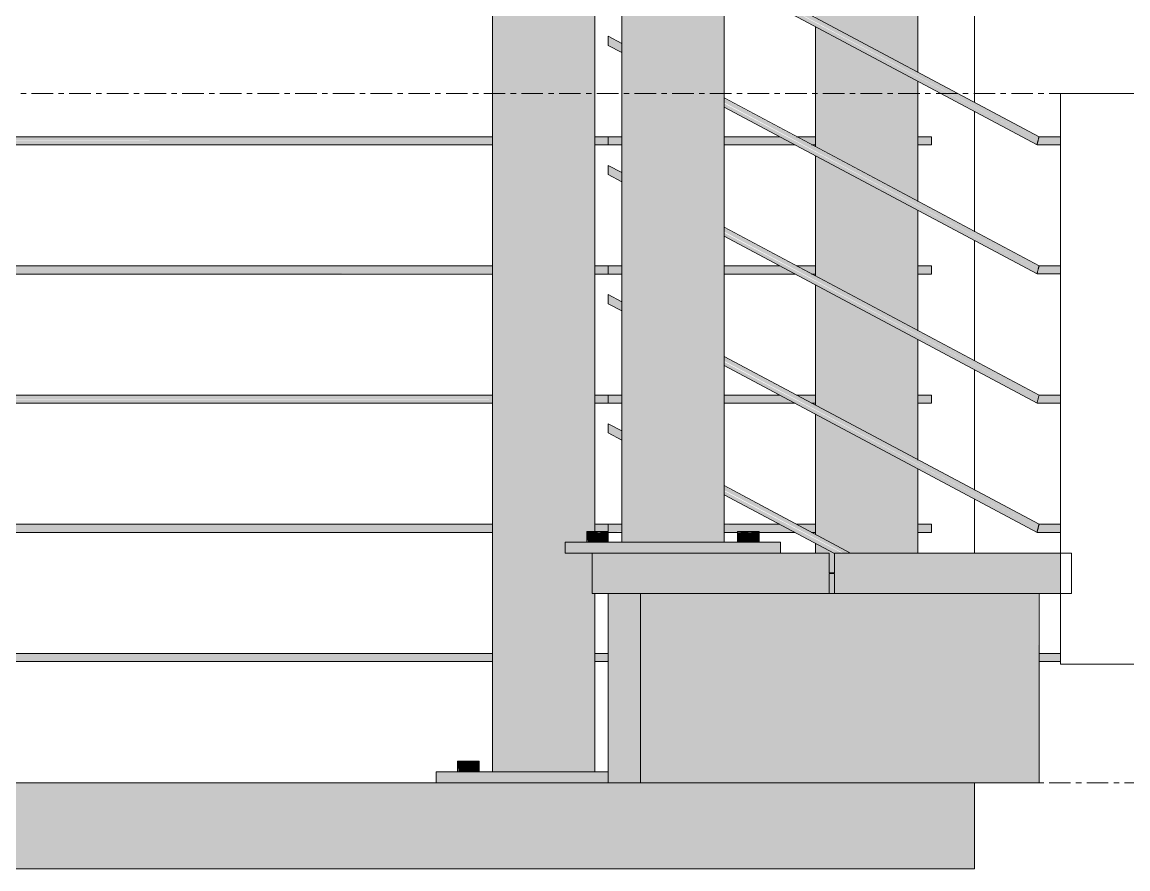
# Model space of a CAD drawing. Header units: inches. Extents: x -3219 to -1869, y -243 to 478.
# Drawn here: x -2739.45 to -2713.77, y 0.37 to 20.04 of the extents above; entities that cross this region are included whole.
import ezdxf

# ---------------------------------------------------------------- set-up
doc = ezdxf.new("R2010")
doc.units = ezdxf.units.IN
doc.header["$MEASUREMENT"] = 0
doc.linetypes.add('Grid Line 1_2_', pattern=[0.875, 0.5, -0.125, 0.125, -0.125])
for name, color, linetype, lineweight in [('A-FLOR', 192, 'Continuous', 18), ('A-FLOR-HRAL', 11, 'Continuous', 9), ('A-FLOR-LEVL-1', 51, 'Grid Line 1_2_', 9), ('A-WALL', 113, 'Continuous', 18), ('S-STRS', 31, 'Continuous', 9)]:
    doc.layers.add(name, color=color, linetype=linetype, lineweight=lineweight)

# ---------------------------------------------------------------- blocks, each defined once
blk = doc.blocks.new('Railing - 2_ x 1_2_ 2-V10-BUILDING ELEVATION - WEST')
at = {"layer": 'A-FLOR-HRAL'}
h = blk.add_hatch(color=256, dxfattribs=at)
h.paths.add_polyline_path([(-2720.587, 6.767), (-2720.587, 7.23), (-2720.712, 7.23), (-2720.712, 6.767)], flags=0)
h.paths.add_polyline_path([(-2720.587, 7.246), (-2720.587, 7.696), (-2721.024, 7.929), (-2721.024, 7.708), (-2720.712, 7.708), (-2720.712, 7.246)], flags=0)
h.paths.add_polyline_path([(-2718.649, 7.708), (-2718.649, 9.663), (-2721.024, 10.929), (-2721.024, 8.142), (-2720.212, 7.708), (-2719.397, 7.708)], flags=0)
h.paths.add_polyline_path([(-2718.649, 9.875), (-2718.649, 12.663), (-2721.024, 13.929), (-2721.024, 11.142), (-2719.347, 10.247)], flags=0)
h.paths.add_polyline_path([(-2718.649, 12.875), (-2718.649, 15.663), (-2721.024, 16.929), (-2721.024, 14.142), (-2719.397, 13.274)], flags=0)
h.paths.add_polyline_path([(-2718.649, 15.875), (-2718.649, 18.663), (-2721.024, 19.929), (-2721.024, 17.142), (-2719.397, 16.274)], flags=0)
h.paths.add_polyline_path([(-2718.649, 18.875), (-2718.649, 21.663), (-2721.024, 22.929), (-2721.024, 20.142), (-2719.397, 19.274)], flags=0)
h.paths.add_polyline_path([(-2718.649, 21.875), (-2718.649, 24.663), (-2721.024, 25.929), (-2721.024, 23.142), (-2718.919, 22.019)], flags=0)
h.paths.add_polyline_path([(-2718.649, 24.875), (-2718.649, 27.663), (-2721.024, 28.929), (-2721.024, 26.142), (-2719.397, 25.274)], flags=0)
h.paths.add_polyline_path([(-2718.649, 27.875), (-2718.649, 30.663), (-2721.024, 31.929), (-2721.024, 29.142), (-2719.397, 28.274)], flags=0)
h.paths.add_polyline_path([(-2718.649, 30.875), (-2718.649, 33.663), (-2721.024, 34.929), (-2721.024, 32.142), (-2719.397, 31.274)], flags=0)
h.paths.add_polyline_path([(-2718.649, 33.875), (-2718.649, 36.663), (-2721.024, 37.929), (-2721.024, 35.142), (-2719.397, 34.274)], flags=0)
h.paths.add_polyline_path([(-2718.649, 36.875), (-2718.649, 39.663), (-2721.024, 40.929), (-2721.024, 38.142), (-2719.397, 37.274)], flags=0)
h.paths.add_polyline_path([(-2718.649, 39.875), (-2718.649, 42.663), (-2720.454, 43.625), (-2721.024, 43.625), (-2721.024, 41.142), (-2719.397, 40.274)], flags=0)
h.paths.add_polyline_path([(-2718.649, 42.875), (-2718.649, 43.625), (-2720.055, 43.625), (-2719.274, 43.208)], flags=0)
for p, q in [((-2718.649, 18.868), (-2718.649, 21.666)), ((-2721.024, 19.933), (-2721.024, 17.138)), ((-2718.649, 15.868), (-2718.649, 18.666)), ((-2721.024, 16.933), (-2721.024, 14.138)), ((-2718.649, 12.868), (-2718.649, 15.666)), ((-2721.024, 13.933), (-2721.024, 11.138)), ((-2718.649, 9.868), (-2718.649, 12.666)), ((-2721.024, 10.933), (-2721.024, 8.138)), ((-2718.649, 7.708), (-2718.649, 9.666)), ((-2721.024, 7.933), (-2721.024, 7.708))]:
    blk.add_line(p, q, dxfattribs=at)
blk = doc.blocks.new('Railing - Railing-1114347-BUILDING ELEVATION - WEST')
at = {"layer": 'A-FLOR-HRAL'}
h = blk.add_hatch(color=256, dxfattribs=at)
h.paths.add_polyline_path([(-2725.524, 17.281), (-2725.524, 17.375), (-2725.837, 17.362), (-2725.837, 17.281)], flags=0)
h.paths.add_polyline_path([(-2721.024, 17.281), (-2721.024, 17.375), (-2721.438, 17.362), (-2721.286, 17.281)], flags=0)
h.paths.add_polyline_path([(-2723.149, 17.281), (-2721.684, 17.281), (-2721.86, 17.375), (-2723.149, 17.362), (-2723.149, 17.305)], flags=0)
h.paths.add_polyline_path([(-2718.649, 17.281), (-2718.337, 17.281), (-2718.337, 17.375), (-2718.649, 17.362), (-2718.649, 17.306)], flags=0)
h = blk.add_hatch(color=256, dxfattribs=at)
h.paths.add_polyline_path([(-2725.837, 17.187), (-2725.524, 17.2), (-2725.524, 17.281), (-2725.837, 17.281), (-2725.837, 17.188)], flags=0)
h.paths.add_polyline_path([(-2721.509, 17.187), (-2721.684, 17.281), (-2723.149, 17.281), (-2723.149, 17.187)], flags=0)
h.paths.add_polyline_path([(-2721.11, 17.187), (-2721.024, 17.2), (-2721.024, 17.281), (-2721.286, 17.281), (-2721.11, 17.188)], flags=0)
h.paths.add_polyline_path([(-2718.337, 17.187), (-2718.337, 17.281), (-2718.649, 17.281), (-2718.649, 17.187)], flags=0)
h = blk.add_hatch(color=256, dxfattribs=at)
h.paths.add_polyline_path([(-2721.024, 14.281), (-2721.024, 14.375), (-2721.438, 14.362), (-2721.286, 14.281)], flags=0)
h.paths.add_polyline_path([(-2723.149, 14.281), (-2721.684, 14.281), (-2721.86, 14.375), (-2723.149, 14.362), (-2723.149, 14.305)], flags=0)
h.paths.add_polyline_path([(-2725.524, 14.281), (-2725.524, 14.375), (-2725.837, 14.362), (-2725.837, 14.281)], flags=0)
h.paths.add_polyline_path([(-2718.649, 14.281), (-2718.337, 14.281), (-2718.337, 14.375), (-2718.649, 14.362), (-2718.649, 14.306)], flags=0)
h = blk.add_hatch(color=256, dxfattribs=at)
h.paths.add_polyline_path([(-2721.509, 14.187), (-2721.684, 14.281), (-2723.149, 14.281), (-2723.149, 14.187)], flags=0)
h.paths.add_polyline_path([(-2721.11, 14.187), (-2721.024, 14.2), (-2721.024, 14.281), (-2721.286, 14.281), (-2721.11, 14.188)], flags=0)
h.paths.add_polyline_path([(-2725.524, 14.187), (-2725.524, 14.281), (-2725.837, 14.281), (-2725.837, 14.187)], flags=0)
h.paths.add_polyline_path([(-2718.337, 14.187), (-2718.337, 14.281), (-2718.649, 14.281), (-2718.649, 14.187)], flags=0)
h = blk.add_hatch(color=256, dxfattribs=at)
h.paths.add_polyline_path([(-2721.286, 11.281), (-2721.024, 11.281), (-2721.024, 11.375), (-2721.438, 11.362), (-2721.331, 11.305)], flags=0)
h.paths.add_polyline_path([(-2723.149, 11.281), (-2721.684, 11.281), (-2721.86, 11.375), (-2723.149, 11.362), (-2723.149, 11.305)], flags=0)
h.paths.add_polyline_path([(-2725.524, 11.281), (-2725.524, 11.375), (-2725.837, 11.362), (-2725.837, 11.281)], flags=0)
h.paths.add_polyline_path([(-2718.649, 11.281), (-2718.337, 11.281), (-2718.337, 11.375), (-2718.649, 11.362), (-2718.649, 11.306)], flags=0)
h = blk.add_hatch(color=256, dxfattribs=at)
h.paths.add_polyline_path([(-2721.509, 11.187), (-2721.684, 11.281), (-2723.149, 11.281), (-2723.149, 11.187)], flags=0)
h.paths.add_polyline_path([(-2721.11, 11.187), (-2721.024, 11.2), (-2721.024, 11.281), (-2721.286, 11.281), (-2721.11, 11.188)], flags=0)
h.paths.add_polyline_path([(-2725.524, 11.187), (-2725.524, 11.281), (-2725.837, 11.281), (-2725.837, 11.187)], flags=0)
h.paths.add_polyline_path([(-2718.337, 11.187), (-2718.337, 11.281), (-2718.649, 11.281), (-2718.649, 11.187)], flags=0)
h = blk.add_hatch(color=256, dxfattribs=at)
h.paths.add_polyline_path([(-2725.524, 8.281), (-2725.524, 8.375), (-2725.837, 8.362), (-2725.837, 8.281)], flags=0)
h.paths.add_polyline_path([(-2721.024, 8.281), (-2721.024, 8.375), (-2721.438, 8.362), (-2721.286, 8.281)], flags=0)
h.paths.add_polyline_path([(-2721.684, 8.281), (-2721.86, 8.375), (-2723.149, 8.362), (-2723.149, 8.281)], flags=0)
h.paths.add_polyline_path([(-2718.649, 8.281), (-2718.337, 8.281), (-2718.337, 8.375), (-2718.649, 8.362), (-2718.649, 8.306)], flags=0)
h = blk.add_hatch(color=256, dxfattribs=at)
h.paths.add_polyline_path([(-2725.837, 8.187), (-2725.524, 8.208), (-2725.524, 8.281), (-2725.837, 8.281), (-2725.837, 8.188)], flags=0)
h.paths.add_polyline_path([(-2718.337, 8.187), (-2718.337, 8.281), (-2718.649, 8.281), (-2718.649, 8.187)], flags=0)
h.paths.add_polyline_path([(-2721.11, 8.187), (-2721.024, 8.2), (-2721.024, 8.281), (-2721.286, 8.281), (-2721.11, 8.188)], flags=0)
h.paths.add_polyline_path([(-2721.509, 8.187), (-2721.684, 8.281), (-2723.149, 8.281), (-2723.149, 8.187), (-2722.337, 8.188)], flags=0)
for p, q in [((-2725.524, 17.375), (-2725.837, 17.375)), ((-2721.853, 17.375), (-2723.149, 17.375)), ((-2721.024, 17.375), (-2721.468, 17.375)), ((-2718.337, 17.375), (-2718.649, 17.375)), ((-2718.337, 17.375), (-2718.337, 17.281)), ((-2718.337, 17.281), (-2718.337, 17.187)), ((-2725.837, 17.187), (-2725.524, 17.187)), ((-2723.149, 17.187), (-2721.502, 17.187)), ((-2721.117, 17.187), (-2721.024, 17.187)), ((-2718.649, 17.187), (-2718.337, 17.187)), ((-2725.524, 14.375), (-2725.837, 14.375)), ((-2725.837, 14.187), (-2725.524, 14.187)), ((-2721.853, 14.375), (-2723.149, 14.375)), ((-2723.149, 14.187), (-2721.502, 14.187)), ((-2721.024, 14.375), (-2721.468, 14.375)), ((-2721.117, 14.187), (-2721.024, 14.187)), ((-2718.337, 14.375), (-2718.649, 14.375)), ((-2718.649, 14.187), (-2718.337, 14.187)), ((-2718.337, 14.375), (-2718.337, 14.281)), ((-2718.337, 14.281), (-2718.337, 14.187)), ((-2725.524, 11.375), (-2725.837, 11.375)), ((-2721.853, 11.375), (-2723.149, 11.375)), ((-2721.024, 11.375), (-2721.468, 11.375)), ((-2718.337, 11.375), (-2718.649, 11.375)), ((-2718.337, 11.375), (-2718.337, 11.281)), ((-2725.837, 11.187), (-2725.524, 11.187)), ((-2723.149, 11.187), (-2721.502, 11.187)), ((-2721.117, 11.187), (-2721.024, 11.187)), ((-2718.649, 11.187), (-2718.337, 11.187)), ((-2718.337, 11.281), (-2718.337, 11.187)), ((-2725.524, 8.375), (-2725.837, 8.375)), ((-2721.853, 8.375), (-2723.149, 8.375)), ((-2721.024, 8.375), (-2721.468, 8.375)), ((-2718.337, 8.375), (-2718.649, 8.375)), ((-2718.337, 8.375), (-2718.337, 8.281)), ((-2718.337, 8.281), (-2718.337, 8.187)), ((-2725.837, 8.187), (-2725.524, 8.187)), ((-2723.149, 8.187), (-2722.837, 8.187)), ((-2722.337, 8.187), (-2721.502, 8.187)), ((-2721.117, 8.187), (-2721.024, 8.187)), ((-2718.649, 8.187), (-2718.337, 8.187))]:
    blk.add_line(p, q, dxfattribs=at)
blk.add_blockref('Railing - 2_ x 1_2_ 2-V10-BUILDING ELEVATION - WEST', (0, 0))
blk = doc.blocks.new('Railing - 2_ x 1_2_ 2-V13-BUILDING ELEVATION - WEST')
at = {"layer": 'A-FLOR-HRAL'}
for points in [[(-2728.478, 2.625), (-2726.149, 2.625), (-2726.149, 6.767), (-2726.212, 6.767), (-2726.212, 7.708), (-2726.837, 7.708), (-2726.837, 7.958), (-2726.337, 7.958), (-2726.328, 8.208), (-2726.149, 8.227), (-2726.149, 43.625), (-2728.524, 43.625), (-2728.524, 2.625)], [(-2729.263, 2.625), (-2729.087, 2.625), (-2729.087, 2.875), (-2729.337, 2.875), (-2729.316, 2.625), (-2729.283, 2.625)], [(-2729.022, 2.625), (-2728.837, 2.625), (-2728.845, 2.875), (-2729.087, 2.875), (-2729.087, 2.625), (-2729.054, 2.625)], [(-2728.478, 2.375), (-2725.837, 2.375), (-2725.837, 2.625), (-2729.837, 2.625), (-2729.837, 2.375), (-2728.524, 2.375)]]:
    blk.add_hatch(color=256, dxfattribs=at).paths.add_polyline_path(points, flags=0)
for p, q in [((-2728.524, 2.625), (-2728.524, 43.625)), ((-2726.149, 8.208), (-2726.149, 43.625)), ((-2726.149, 2.625), (-2726.149, 6.767)), ((-2729.337, 2.875), (-2729.337, 2.625)), ((-2729.337, 2.875), (-2729.087, 2.875)), ((-2729.087, 2.875), (-2728.837, 2.875)), ((-2728.837, 2.625), (-2728.837, 2.875)), ((-2729.837, 2.625), (-2725.837, 2.625)), ((-2729.837, 2.375), (-2729.837, 2.625))]:
    blk.add_line(p, q, dxfattribs=at)
blk = doc.blocks.new('Railing - Railing-1123708-BUILDING ELEVATION - WEST')
at = {"layer": 'A-FLOR-HRAL'}
h = blk.add_hatch(color=256, dxfattribs=at)
h.paths.add_polyline_path([(-2797.858, 17.281), (-2766.358, 17.295), (-2766.358, 17.375), (-2803.316, 17.362), (-2803.316, 17.281), (-2801.126, 17.281)], flags=0)
h.paths.add_polyline_path([(-2763.983, 17.281), (-2728.524, 17.281), (-2728.524, 17.375), (-2763.983, 17.357), (-2763.983, 17.296)], flags=0)
h.paths.add_polyline_path([(-2812.649, 17.281), (-2805.691, 17.285), (-2805.691, 17.375), (-2813.149, 17.362), (-2813.149, 17.281)], flags=0)
h.paths.add_polyline_path([(-2725.837, 17.281), (-2725.837, 17.375), (-2726.149, 17.362), (-2726.149, 17.281)], flags=0)
h.paths.add_polyline_path([(-2815.524, 17.281), (-2815.524, 17.375), (-2821.149, 17.362), (-2821.149, 17.281), (-2819.288, 17.281)], flags=0)
h = blk.add_hatch(color=256, dxfattribs=at)
h.paths.add_polyline_path([(-2796.585, 17.187), (-2766.358, 17.209), (-2766.358, 17.281), (-2803.316, 17.262), (-2803.316, 17.187), (-2797.858, 17.187)], flags=0)
h.paths.add_polyline_path([(-2763.983, 17.187), (-2728.524, 17.2), (-2728.524, 17.281), (-2763.983, 17.272), (-2763.983, 17.189)], flags=0)
h.paths.add_polyline_path([(-2725.837, 17.187), (-2725.837, 17.281), (-2726.149, 17.281), (-2726.149, 17.187)], flags=0)
h.paths.add_polyline_path([(-2805.691, 17.187), (-2805.691, 17.281), (-2813.149, 17.259), (-2813.149, 17.187), (-2810.207, 17.187)], flags=0)
h.paths.add_polyline_path([(-2815.524, 17.187), (-2815.524, 17.281), (-2821.149, 17.28), (-2821.149, 17.188), (-2819.288, 17.187)], flags=0)
h = blk.add_hatch(color=256, dxfattribs=at)
h.paths.add_polyline_path([(-2821.149, 14.281), (-2815.524, 14.283), (-2815.524, 14.375), (-2821.149, 14.362), (-2821.149, 14.282)], flags=0)
h.paths.add_polyline_path([(-2812.337, 14.281), (-2805.691, 14.285), (-2805.691, 14.375), (-2813.149, 14.362), (-2813.149, 14.281), (-2812.649, 14.281)], flags=0)
h.paths.add_polyline_path([(-2758.691, 14.281), (-2728.524, 14.281), (-2728.524, 14.375), (-2763.983, 14.357), (-2763.983, 14.281), (-2760.261, 14.281)], flags=0)
h.paths.add_polyline_path([(-2726.149, 14.281), (-2725.837, 14.281), (-2725.837, 14.375), (-2726.149, 14.362), (-2726.149, 14.305)], flags=0)
h.paths.add_polyline_path([(-2803.316, 14.281), (-2766.358, 14.295), (-2766.358, 14.375), (-2803.316, 14.362), (-2803.316, 14.286)], flags=0)
h = blk.add_hatch(color=256, dxfattribs=at)
h.paths.add_polyline_path([(-2812.337, 14.187), (-2805.691, 14.203), (-2805.691, 14.281), (-2813.149, 14.259), (-2813.149, 14.187), (-2812.649, 14.187)], flags=0)
h.paths.add_polyline_path([(-2819.288, 14.187), (-2815.524, 14.201), (-2815.524, 14.281), (-2821.149, 14.28), (-2821.149, 14.188)], flags=0)
h.paths.add_polyline_path([(-2769.342, 14.187), (-2766.358, 14.209), (-2766.358, 14.281), (-2803.316, 14.262), (-2803.316, 14.187), (-2773.883, 14.187)], flags=0)
h.paths.add_polyline_path([(-2763.983, 14.187), (-2728.524, 14.2), (-2728.524, 14.281), (-2763.983, 14.272), (-2763.983, 14.189)], flags=0)
h.paths.add_polyline_path([(-2725.837, 14.187), (-2725.837, 14.281), (-2726.149, 14.281), (-2726.149, 14.187)], flags=0)
h = blk.add_hatch(color=256, dxfattribs=at)
h.paths.add_polyline_path([(-2821.149, 11.281), (-2815.524, 11.283), (-2815.524, 11.375), (-2821.149, 11.362), (-2821.149, 11.282)], flags=0)
h.paths.add_polyline_path([(-2812.337, 11.281), (-2805.691, 11.285), (-2805.691, 11.375), (-2813.149, 11.362), (-2813.149, 11.281), (-2812.649, 11.281)], flags=0)
h.paths.add_polyline_path([(-2758.691, 11.281), (-2728.524, 11.281), (-2728.524, 11.375), (-2763.983, 11.357), (-2763.983, 11.281), (-2760.261, 11.281)], flags=0)
h.paths.add_polyline_path([(-2726.149, 11.281), (-2725.837, 11.281), (-2725.837, 11.375), (-2726.149, 11.362), (-2726.149, 11.305)], flags=0)
h.paths.add_polyline_path([(-2803.316, 11.281), (-2766.358, 11.295), (-2766.358, 11.375), (-2803.316, 11.362), (-2803.316, 11.286)], flags=0)
h = blk.add_hatch(color=256, dxfattribs=at)
h.paths.add_polyline_path([(-2812.337, 11.187), (-2805.691, 11.203), (-2805.691, 11.281), (-2813.149, 11.259), (-2813.149, 11.187), (-2812.649, 11.187)], flags=0)
h.paths.add_polyline_path([(-2819.288, 11.187), (-2815.524, 11.201), (-2815.524, 11.281), (-2821.149, 11.28), (-2821.149, 11.188)], flags=0)
h.paths.add_polyline_path([(-2769.342, 11.187), (-2766.358, 11.209), (-2766.358, 11.281), (-2803.316, 11.262), (-2803.316, 11.187), (-2773.883, 11.187)], flags=0)
h.paths.add_polyline_path([(-2763.983, 11.187), (-2728.524, 11.2), (-2728.524, 11.281), (-2763.983, 11.272), (-2763.983, 11.189)], flags=0)
h.paths.add_polyline_path([(-2725.837, 11.187), (-2725.837, 11.281), (-2726.149, 11.281), (-2726.149, 11.187)], flags=0)
h = blk.add_hatch(color=256, dxfattribs=at)
h.paths.add_polyline_path([(-2801.126, 8.281), (-2766.358, 8.295), (-2766.358, 8.375), (-2803.316, 8.362), (-2803.316, 8.281)], flags=0)
h.paths.add_polyline_path([(-2756.316, 8.281), (-2728.524, 8.281), (-2728.524, 8.375), (-2763.983, 8.357), (-2763.983, 8.281), (-2758.691, 8.281)], flags=0)
h.paths.add_polyline_path([(-2725.837, 8.281), (-2725.837, 8.375), (-2726.149, 8.362), (-2726.149, 8.281)], flags=0)
h.paths.add_polyline_path([(-2812.649, 8.281), (-2805.691, 8.285), (-2805.691, 8.375), (-2813.149, 8.362), (-2813.149, 8.281)], flags=0)
h.paths.add_polyline_path([(-2821.149, 8.281), (-2815.524, 8.283), (-2815.524, 8.375), (-2821.149, 8.362), (-2821.149, 8.282)], flags=0)
h = blk.add_hatch(color=256, dxfattribs=at)
h.paths.add_polyline_path([(-2763.983, 8.187), (-2728.524, 8.2), (-2728.524, 8.281), (-2763.983, 8.272), (-2763.983, 8.189)], flags=0)
h.paths.add_polyline_path([(-2769.342, 8.187), (-2766.358, 8.209), (-2766.358, 8.281), (-2803.316, 8.262), (-2803.316, 8.187), (-2773.883, 8.187)], flags=0)
h.paths.add_polyline_path([(-2813.149, 8.187), (-2805.691, 8.203), (-2805.691, 8.281), (-2813.149, 8.259), (-2813.149, 8.188)], flags=0)
h.paths.add_polyline_path([(-2819.288, 8.187), (-2815.524, 8.201), (-2815.524, 8.281), (-2821.149, 8.28), (-2821.149, 8.188)], flags=0)
h.paths.add_polyline_path([(-2726.149, 8.208), (-2725.837, 8.215), (-2725.837, 8.281), (-2726.149, 8.281), (-2726.149, 8.215)], flags=0)
h = blk.add_hatch(color=256, dxfattribs=at)
h.paths.add_polyline_path([(-2796.585, 5.281), (-2766.358, 5.295), (-2766.358, 5.375), (-2803.316, 5.362), (-2803.316, 5.281), (-2797.858, 5.281)], flags=0)
h.paths.add_polyline_path([(-2756.316, 5.281), (-2728.524, 5.281), (-2728.524, 5.375), (-2763.983, 5.357), (-2763.983, 5.281), (-2758.691, 5.281)], flags=0)
h.paths.add_polyline_path([(-2725.837, 5.281), (-2725.837, 5.375), (-2726.149, 5.362), (-2726.149, 5.281)], flags=0)
h.paths.add_polyline_path([(-2812.649, 5.281), (-2805.691, 5.285), (-2805.691, 5.375), (-2813.149, 5.362), (-2813.149, 5.281)], flags=0)
h.paths.add_polyline_path([(-2821.149, 5.281), (-2815.524, 5.283), (-2815.524, 5.375), (-2821.149, 5.362), (-2821.149, 5.282)], flags=0)
h = blk.add_hatch(color=256, dxfattribs=at)
h.paths.add_polyline_path([(-2795.483, 5.187), (-2766.358, 5.209), (-2766.358, 5.281), (-2803.316, 5.262), (-2803.316, 5.187), (-2796.585, 5.187)], flags=0)
h.paths.add_polyline_path([(-2763.983, 5.187), (-2728.524, 5.2), (-2728.524, 5.281), (-2763.983, 5.272), (-2763.983, 5.189)], flags=0)
h.paths.add_polyline_path([(-2725.837, 5.187), (-2725.837, 5.281), (-2726.149, 5.281), (-2726.149, 5.187)], flags=0)
h.paths.add_polyline_path([(-2813.149, 5.187), (-2805.691, 5.203), (-2805.691, 5.281), (-2813.149, 5.259), (-2813.149, 5.188)], flags=0)
h.paths.add_polyline_path([(-2815.524, 5.187), (-2815.524, 5.281), (-2821.149, 5.28), (-2821.149, 5.188), (-2819.288, 5.187)], flags=0)
for p, q in [((-2728.524, 17.375), (-2763.983, 17.375)), ((-2725.837, 17.375), (-2726.149, 17.375)), ((-2725.837, 17.375), (-2725.837, 17.281)), ((-2725.837, 17.281), (-2725.837, 17.187)), ((-2763.983, 17.187), (-2728.524, 17.187)), ((-2726.149, 17.187), (-2725.837, 17.187)), ((-2728.524, 14.375), (-2763.983, 14.375)), ((-2763.983, 14.187), (-2728.524, 14.187)), ((-2725.837, 14.375), (-2726.149, 14.375)), ((-2726.149, 14.187), (-2725.837, 14.187)), ((-2725.837, 14.375), (-2725.837, 14.281)), ((-2725.837, 14.281), (-2725.837, 14.187)), ((-2728.524, 11.375), (-2763.983, 11.375)), ((-2725.837, 11.375), (-2726.149, 11.375)), ((-2725.837, 11.375), (-2725.837, 11.281)), ((-2763.983, 11.187), (-2728.524, 11.187)), ((-2726.149, 11.187), (-2725.837, 11.187)), ((-2725.837, 11.281), (-2725.837, 11.187)), ((-2728.524, 8.375), (-2763.983, 8.375)), ((-2725.837, 8.375), (-2726.149, 8.375)), ((-2725.837, 8.375), (-2725.837, 8.281)), ((-2725.837, 8.281), (-2725.837, 8.215)), ((-2763.983, 8.187), (-2728.524, 8.187)), ((-2728.524, 5.375), (-2763.983, 5.375)), ((-2763.983, 5.187), (-2728.524, 5.187)), ((-2725.837, 5.375), (-2726.149, 5.375)), ((-2726.149, 5.187), (-2725.837, 5.187))]:
    blk.add_line(p, q, dxfattribs=at)
blk.add_blockref('Railing - 2_ x 1_2_ 2-V13-BUILDING ELEVATION - WEST', (0, 0))
blk = doc.blocks.new('Railing - 2_ x 1_2_ 2-1997182-BUILDING ELEVATION - WEST')
at = {"layer": 'A-FLOR-HRAL'}
for points in [[(-2723.937, 7.958), (-2723.149, 7.958), (-2723.149, 47.475), (-2724.43, 48.158), (-2725.524, 48.158), (-2725.524, 7.958)], [(-2725.524, 7.708), (-2721.837, 7.708), (-2721.837, 7.958), (-2726.837, 7.958), (-2726.837, 7.708), (-2726.149, 7.708)], [(-2726.119, 7.958), (-2726.087, 7.958), (-2726.087, 8.208), (-2726.337, 8.208), (-2726.316, 7.958), (-2726.149, 7.958)], [(-2726.022, 7.958), (-2725.837, 7.958), (-2725.845, 8.208), (-2726.087, 8.187), (-2726.087, 7.958), (-2726.054, 7.958)], [(-2722.837, 7.958), (-2722.587, 7.958), (-2722.587, 8.208), (-2722.837, 8.187)], [(-2722.341, 7.958), (-2722.337, 7.958), (-2722.345, 8.208), (-2722.587, 8.187), (-2722.587, 7.958), (-2722.345, 7.958)]]:
    blk.add_hatch(color=256, dxfattribs=at).paths.add_polyline_path(points, flags=0)
for p, q in [((-2725.524, 7.958), (-2725.524, 48.158)), ((-2723.149, 7.958), (-2723.149, 47.475)), ((-2726.837, 7.958), (-2721.837, 7.958)), ((-2726.837, 7.708), (-2726.837, 7.958)), ((-2726.337, 8.208), (-2726.337, 7.958)), ((-2726.337, 8.208), (-2726.087, 8.208)), ((-2726.087, 8.208), (-2725.837, 8.208)), ((-2725.837, 7.958), (-2725.837, 8.208)), ((-2722.837, 8.208), (-2722.837, 7.958)), ((-2722.837, 8.208), (-2722.587, 8.208)), ((-2722.587, 8.208), (-2722.337, 8.208)), ((-2722.337, 7.958), (-2722.337, 8.208)), ((-2721.837, 7.708), (-2721.837, 7.958)), ((-2726.212, 7.708), (-2726.837, 7.708))]:
    blk.add_line(p, q, dxfattribs=at)
blk = doc.blocks.new('Railing - Railing-1997089-BUILDING ELEVATION - WEST')
at = {"layer": 'A-FLOR-HRAL'}
h = blk.add_hatch(color=256, dxfattribs=at)
h.paths.add_polyline_path([(-2715.86, 17.281), (-2715.854, 17.384), (-2723.149, 21.261), (-2723.149, 21.169), (-2715.866, 17.284)], flags=0)
h.paths.add_polyline_path([(-2725.524, 22.435), (-2725.538, 22.549), (-2725.837, 22.694), (-2725.837, 22.602)], flags=0)
h = blk.add_hatch(color=256, dxfattribs=at)
h.paths.add_polyline_path([(-2715.884, 17.188), (-2715.86, 17.281), (-2723.149, 21.149), (-2723.149, 21.063), (-2715.89, 17.191)], flags=0)
h.paths.add_polyline_path([(-2725.524, 22.329), (-2725.524, 22.435), (-2725.837, 22.602), (-2725.837, 22.496)], flags=0)
h = blk.add_hatch(color=256, dxfattribs=at)
h.paths.add_polyline_path([(-2715.86, 14.281), (-2715.854, 14.384), (-2723.149, 18.261), (-2723.149, 18.169), (-2715.866, 14.284)], flags=0)
h.paths.add_polyline_path([(-2725.524, 19.435), (-2725.538, 19.549), (-2725.837, 19.694), (-2725.837, 19.602)], flags=0)
h = blk.add_hatch(color=256, dxfattribs=at)
h.paths.add_polyline_path([(-2715.884, 14.188), (-2715.86, 14.281), (-2723.149, 18.149), (-2723.149, 18.063), (-2715.89, 14.191)], flags=0)
h.paths.add_polyline_path([(-2725.524, 19.329), (-2725.524, 19.435), (-2725.837, 19.602), (-2725.837, 19.496)], flags=0)
for points in [[(-2715.883, 17.188), (-2715.337, 17.2), (-2715.337, 17.281), (-2715.86, 17.281), (-2715.884, 17.188)], [(-2715.844, 17.281), (-2715.337, 17.281), (-2715.337, 17.375), (-2715.84, 17.362), (-2715.848, 17.281)], [(-2715.884, 14.188), (-2715.337, 14.2), (-2715.337, 14.281), (-2715.86, 14.281), (-2715.883, 14.191)], [(-2715.837, 14.281), (-2715.337, 14.281), (-2715.337, 14.375), (-2715.84, 14.362), (-2715.84, 14.281)], [(-2715.86, 11.281), (-2715.337, 11.281), (-2715.337, 11.375), (-2715.84, 11.362), (-2715.854, 11.306)], [(-2715.84, 11.188), (-2715.337, 11.2), (-2715.337, 11.281), (-2715.86, 11.281), (-2715.866, 11.188), (-2715.844, 11.188)], [(-2715.883, 8.188), (-2715.337, 8.2), (-2715.337, 8.281), (-2715.86, 8.281), (-2715.884, 8.188)], [(-2715.86, 8.281), (-2715.337, 8.281), (-2715.337, 8.375), (-2715.84, 8.362), (-2715.854, 8.306)], [(-2715.668, 5.281), (-2715.337, 5.281), (-2715.337, 5.375), (-2715.837, 5.362), (-2715.837, 5.281)], [(-2715.337, 5.188), (-2715.337, 5.281), (-2715.837, 5.281), (-2715.837, 5.188), (-2715.492, 5.188)]]:
    blk.add_hatch(color=256, dxfattribs=at).paths.add_polyline_path(points, flags=0)
h = blk.add_hatch(color=256, dxfattribs=at)
h.paths.add_polyline_path([(-2715.86, 11.281), (-2715.854, 11.384), (-2723.149, 15.261), (-2723.149, 15.169), (-2715.866, 11.284)], flags=0)
h.paths.add_polyline_path([(-2725.524, 16.435), (-2725.538, 16.549), (-2725.837, 16.694), (-2725.837, 16.602)], flags=0)
h = blk.add_hatch(color=256, dxfattribs=at)
h.paths.add_polyline_path([(-2715.884, 11.188), (-2715.86, 11.281), (-2723.149, 15.149), (-2723.149, 15.063), (-2715.89, 11.191)], flags=0)
h.paths.add_polyline_path([(-2725.524, 16.329), (-2725.524, 16.435), (-2725.837, 16.602), (-2725.837, 16.496)], flags=0)
h = blk.add_hatch(color=256, dxfattribs=at)
h.paths.add_polyline_path([(-2715.86, 8.281), (-2715.854, 8.384), (-2723.149, 12.261), (-2723.149, 12.169), (-2715.866, 8.284)], flags=0)
h.paths.add_polyline_path([(-2725.524, 13.435), (-2725.538, 13.549), (-2725.837, 13.694), (-2725.837, 13.602)], flags=0)
h = blk.add_hatch(color=256, dxfattribs=at)
h.paths.add_polyline_path([(-2715.884, 8.188), (-2715.86, 8.281), (-2723.149, 12.149), (-2723.149, 12.063), (-2715.89, 8.191)], flags=0)
h.paths.add_polyline_path([(-2725.524, 13.329), (-2725.524, 13.435), (-2725.837, 13.602), (-2725.837, 13.496)], flags=0)
h = blk.add_hatch(color=256, dxfattribs=at)
h.paths.add_polyline_path([(-2720.238, 7.708), (-2720.212, 7.708), (-2723.149, 9.261), (-2723.149, 9.169), (-2720.383, 7.708), (-2720.252, 7.708)], flags=0)
h.paths.add_polyline_path([(-2725.524, 10.435), (-2725.538, 10.549), (-2725.837, 10.694), (-2725.837, 10.602)], flags=0)
h = blk.add_hatch(color=256, dxfattribs=at)
h.paths.add_polyline_path([(-2720.587, 7.696), (-2720.567, 7.708), (-2720.411, 7.708), (-2723.149, 9.149), (-2723.149, 9.063), (-2720.61, 7.708)], flags=0)
h.paths.add_polyline_path([(-2725.524, 10.329), (-2725.524, 10.435), (-2725.837, 10.602), (-2725.837, 10.496)], flags=0)
for p, q in [((-2715.837, 17.375), (-2723.149, 21.275)), ((-2723.149, 21.063), (-2715.884, 17.188)), ((-2725.524, 19.542), (-2725.837, 19.708)), ((-2725.837, 19.496), (-2725.524, 19.329)), ((-2715.837, 14.375), (-2723.149, 18.275)), ((-2723.149, 18.063), (-2715.884, 14.188)), ((-2715.337, 17.375), (-2715.837, 17.375)), ((-2715.884, 17.188), (-2715.337, 17.188)), ((-2725.524, 16.542), (-2725.837, 16.708)), ((-2725.837, 16.496), (-2725.524, 16.329)), ((-2715.837, 11.375), (-2723.149, 15.275)), ((-2723.149, 15.063), (-2715.884, 11.188)), ((-2715.884, 14.188), (-2715.337, 14.188)), ((-2715.337, 14.375), (-2715.837, 14.375)), ((-2725.524, 13.542), (-2725.837, 13.708)), ((-2725.837, 13.496), (-2725.524, 13.329)), ((-2715.837, 8.375), (-2723.149, 12.275)), ((-2723.149, 12.063), (-2715.884, 8.188)), ((-2715.337, 11.375), (-2715.837, 11.375)), ((-2715.884, 11.188), (-2715.337, 11.188)), ((-2725.524, 10.542), (-2725.837, 10.708)), ((-2725.837, 10.496), (-2725.524, 10.329)), ((-2720.212, 7.708), (-2723.149, 9.275)), ((-2723.149, 9.063), (-2720.587, 7.696)), ((-2715.337, 8.375), (-2715.837, 8.375)), ((-2715.884, 8.188), (-2715.337, 8.188)), ((-2715.337, 5.375), (-2715.837, 5.375)), ((-2715.837, 5.188), (-2715.337, 5.188))]:
    blk.add_line(p, q, dxfattribs=at)
at = {"layer": 'A-FLOR-HRAL', "flags": 128}
for points in [[(-2725.837, 19.602), (-2725.837, 19.63), (-2725.837, 19.655), (-2725.837, 19.677), (-2725.837, 19.694), (-2725.837, 19.705), (-2725.837, 19.708)], [(-2725.837, 19.496), (-2725.837, 19.499), (-2725.837, 19.51), (-2725.837, 19.527), (-2725.837, 19.549), (-2725.837, 19.575), (-2725.837, 19.602)], [(-2725.837, 16.602), (-2725.837, 16.63), (-2725.837, 16.655), (-2725.837, 16.677), (-2725.837, 16.694), (-2725.837, 16.705), (-2725.837, 16.708)], [(-2725.837, 16.496), (-2725.837, 16.499), (-2725.837, 16.51), (-2725.837, 16.527), (-2725.837, 16.549), (-2725.837, 16.575), (-2725.837, 16.602)], [(-2725.837, 13.602), (-2725.837, 13.63), (-2725.837, 13.655), (-2725.837, 13.677), (-2725.837, 13.694), (-2725.837, 13.705), (-2725.837, 13.708)], [(-2725.837, 13.496), (-2725.837, 13.499), (-2725.837, 13.51), (-2725.837, 13.527), (-2725.837, 13.549), (-2725.837, 13.575), (-2725.837, 13.602)], [(-2725.837, 10.602), (-2725.837, 10.63), (-2725.837, 10.655), (-2725.837, 10.677), (-2725.837, 10.694), (-2725.837, 10.705), (-2725.837, 10.708)], [(-2725.837, 10.496), (-2725.837, 10.499), (-2725.837, 10.51), (-2725.837, 10.527), (-2725.837, 10.549), (-2725.837, 10.575), (-2725.837, 10.602)]]:
    blk.add_lwpolyline(points, dxfattribs=at)
at = {"layer": 'A-FLOR-HRAL'}
for points, knots in [([(-2715.884, 17.188), (-2715.884, 17.188), (-2715.882, 17.194), (-2715.877, 17.214), (-2715.872, 17.234), (-2715.866, 17.257), (-2715.862, 17.273), (-2715.86, 17.281)], [0.5, 0.5, 0.5, 0.5, 0.6666667, 0.75, 0.8333333, 0.9166667, 1, 1, 1, 1]), ([(-2715.86, 17.281), (-2715.858, 17.289), (-2715.854, 17.306), (-2715.848, 17.329), (-2715.843, 17.348), (-2715.838, 17.368), (-2715.837, 17.375), (-2715.837, 17.375)], [0, 0, 0, 0, 0.0833333, 0.1666667, 0.25, 0.3333333, 0.5, 0.5, 0.5, 0.5]), ([(-2715.884, 14.188), (-2715.884, 14.188), (-2715.882, 14.194), (-2715.877, 14.214), (-2715.872, 14.234), (-2715.866, 14.257), (-2715.862, 14.273), (-2715.86, 14.281)], [0.5, 0.5, 0.5, 0.5, 0.6666667, 0.75, 0.8333333, 0.9166667, 1, 1, 1, 1]), ([(-2715.86, 14.281), (-2715.858, 14.289), (-2715.854, 14.306), (-2715.848, 14.329), (-2715.843, 14.348), (-2715.838, 14.368), (-2715.837, 14.375), (-2715.837, 14.375)], [0, 0, 0, 0, 0.0833333, 0.1666667, 0.25, 0.3333333, 0.5, 0.5, 0.5, 0.5]), ([(-2715.86, 11.281), (-2715.858, 11.289), (-2715.854, 11.306), (-2715.848, 11.329), (-2715.843, 11.348), (-2715.838, 11.368), (-2715.837, 11.375), (-2715.837, 11.375)], [0, 0, 0, 0, 0.0833333, 0.1666667, 0.25, 0.3333333, 0.5, 0.5, 0.5, 0.5]), ([(-2715.884, 11.188), (-2715.884, 11.188), (-2715.882, 11.194), (-2715.877, 11.214), (-2715.872, 11.234), (-2715.866, 11.257), (-2715.862, 11.273), (-2715.86, 11.281)], [0.5, 0.5, 0.5, 0.5, 0.6666667, 0.75, 0.8333333, 0.9166667, 1, 1, 1, 1]), ([(-2715.884, 8.188), (-2715.884, 8.188), (-2715.882, 8.194), (-2715.877, 8.214), (-2715.872, 8.234), (-2715.866, 8.257), (-2715.862, 8.273), (-2715.86, 8.281)], [0.5, 0.5, 0.5, 0.5, 0.6666667, 0.75, 0.8333333, 0.9166667, 1, 1, 1, 1]), ([(-2715.86, 8.281), (-2715.858, 8.289), (-2715.854, 8.306), (-2715.848, 8.329), (-2715.843, 8.348), (-2715.838, 8.368), (-2715.837, 8.375), (-2715.837, 8.375)], [0, 0, 0, 0, 0.0833333, 0.1666667, 0.25, 0.3333333, 0.5, 0.5, 0.5, 0.5])]:
    blk.add_open_spline(points, degree=3, knots=knots, dxfattribs=at)
blk.add_blockref('Railing - 2_ x 1_2_ 2-1997182-BUILDING ELEVATION - WEST', (0, 0))

msp = doc.modelspace()

# ---------------------------------------------------------------- hatches: boundary and pattern name
at = {"layer": 'A-FLOR'}
msp.add_hatch(color=256, dxfattribs=at).paths.add_polyline_path([(-2764.802, 0.375), (-2717.337, 0.375), (-2717.337, 2.375), (-2812.337, 2.375), (-2812.337, 0.375), (-2782.964, 0.375)], flags=0)
at = {"layer": 'S-STRS'}
for points in [[(-2715.337, 6.767), (-2715.337, 7.708), (-2720.587, 7.696), (-2720.587, 7.246), (-2720.712, 7.246), (-2720.712, 7.708), (-2726.212, 7.708), (-2726.212, 6.767), (-2720.712, 6.767), (-2720.712, 7.23), (-2720.587, 7.23), (-2720.587, 6.767), (-2715.489, 6.767)], [(-2725.087, 2.375), (-2725.087, 6.767), (-2725.837, 6.767), (-2725.837, 2.375)], [(-2725.087, 2.375), (-2715.837, 2.375), (-2715.854, 6.767), (-2725.087, 6.767), (-2725.087, 3.184)]]:
    msp.add_hatch(color=256, dxfattribs=at).paths.add_polyline_path(points, flags=0)

# ---------------------------------------------------------------- linework, layer by layer
at = {"layer": 'A-FLOR'}
for p, q in [((-2715.337, 18.375), (-2711.337, 18.375)), ((-2715.337, 5.125), (-2715.337, 18.375)), ((-2631.837, 5.125), (-2715.337, 5.125)), ((-2812.337, 2.375), (-2717.337, 2.375)), ((-2717.337, 2.375), (-2717.337, 0.375)), ((-2717.337, 0.375), (-2812.337, 0.375))]:
    msp.add_line(p, q, dxfattribs=at)
at = {"layer": 'A-FLOR-LEVL-1'}
for p, q in [((-1935.479, 18.375), (-3194.57, 18.375)), ((-1935.479, 2.375), (-3194.57, 2.375))]:
    msp.add_line(p, q, dxfattribs=at)
at = {"layer": 'A-WALL'}
for p, q in [((-2717.337, 18.17), (-2717.337, 20.966)), ((-2717.337, 15.17), (-2717.337, 17.966)), ((-2717.337, 12.17), (-2717.337, 14.956)), ((-2717.337, 9.17), (-2717.337, 11.966)), ((-2717.337, 7.708), (-2717.337, 8.966))]:
    msp.add_line(p, q, dxfattribs=at)
at = {"layer": 'S-STRS'}
for p, q in [((-2720.712, 7.708), (-2726.212, 7.708)), ((-2726.212, 7.708), (-2726.212, 6.767)), ((-2720.712, 7.246), (-2720.712, 7.708)), ((-2715.087, 7.708), (-2720.587, 7.708)), ((-2720.587, 7.708), (-2720.587, 7.246)), ((-2715.087, 6.767), (-2715.087, 7.708)), ((-2720.587, 7.246), (-2720.712, 7.246)), ((-2720.712, 6.767), (-2720.712, 7.23)), ((-2720.712, 7.23), (-2720.587, 7.23)), ((-2720.587, 7.23), (-2720.587, 6.767)), ((-2726.212, 6.767), (-2720.712, 6.767)), ((-2725.837, 6.767), (-2725.837, 2.375)), ((-2725.087, 6.767), (-2725.837, 6.767)), ((-2725.087, 2.375), (-2725.087, 6.767)), ((-2720.712, 6.767), (-2720.587, 6.767)), ((-2720.587, 6.767), (-2715.087, 6.767)), ((-2715.837, 6.767), (-2715.837, 2.375)), ((-2725.837, 2.375), (-2725.087, 2.375)), ((-2715.837, 2.375), (-2717.337, 2.375))]:
    msp.add_line(p, q, dxfattribs=at)

# ---------------------------------------------------------------- block references
at = {"layer": 'A-FLOR-HRAL'}
for name in ['Railing - Railing-1997089-BUILDING ELEVATION - WEST', 'Railing - Railing-1114347-BUILDING ELEVATION - WEST', 'Railing - Railing-1123708-BUILDING ELEVATION - WEST']:
    msp.add_blockref(name, (0, 0), dxfattribs=at)

doc.saveas('drawing.dxf')
